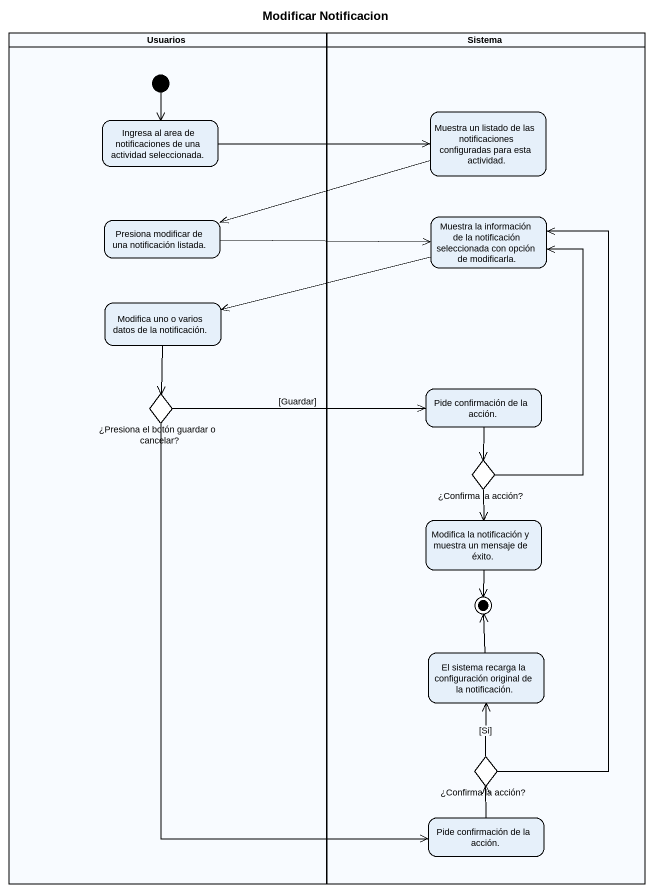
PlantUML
@startuml
title Modificar Notificacion
hide empty description
state Usuarios <<partition>> {
  state "Ingresa al area de notificaciones de una actividad seleccionada." as Ingresa_al_area_de
  state "Presiona modificar de una notificación listada." as Presiona_modificar_de_una
  state "Modifica uno o varios datos de la notificación." as Modifica_uno_o_varios_datos
  state "¿Presiona el botón guardar o cancelar?" as Presiona_el_botón_guardar_o <<choice>>
  [*] --> Ingresa_al_area_de
}
state Sistema <<partition>> {
  state "Muestra un listado de las notificaciones configuradas para esta actividad." as Muestra_un_listado_de_las
  state "Muestra la información de la notificación seleccionada con opción de modificarla." as Muestra_la_información_de
  state "Pide confirmación de la acción." as Pide_confirmación_de_la
  state "¿Confirma la acción?" as Confirma_la_acción <<choice>>
  state "Modifica la notificación y muestra un mensaje de éxito." as Modifica_la_notificación_y
  state "El sistema recarga la configuración original de la notificación." as El_sistema_recarga_la
  state "¿Confirma la acción?" as Confirma_la_acción_2 <<choice>>
  state "Pide confirmación de la acción." as Pide_confirmación_de_la_2
  Modifica_la_notificación_y --> [*]
  El_sistema_recarga_la -up-> [*]
}
Ingresa_al_area_de -right-> Muestra_un_listado_de_las
Muestra_un_listado_de_las -left-> Presiona_modificar_de_una
Presiona_modificar_de_una -right-> Muestra_la_información_de
Muestra_la_información_de -left-> Modifica_uno_o_varios_datos
Modifica_uno_o_varios_datos --> Presiona_el_botón_guardar_o
Presiona_el_botón_guardar_o -right-> Pide_confirmación_de_la : [Guardar]
Presiona_el_botón_guardar_o --> Pide_confirmación_de_la_2
Pide_confirmación_de_la --> Confirma_la_acción
Confirma_la_acción -up-> Muestra_la_información_de
Confirma_la_acción --> Modifica_la_notificación_y
Confirma_la_acción_2 -up-> Muestra_la_información_de
Confirma_la_acción_2 -up-> El_sistema_recarga_la : [Si]
Pide_confirmación_de_la_2 -up-> Confirma_la_acción_2
@enduml
